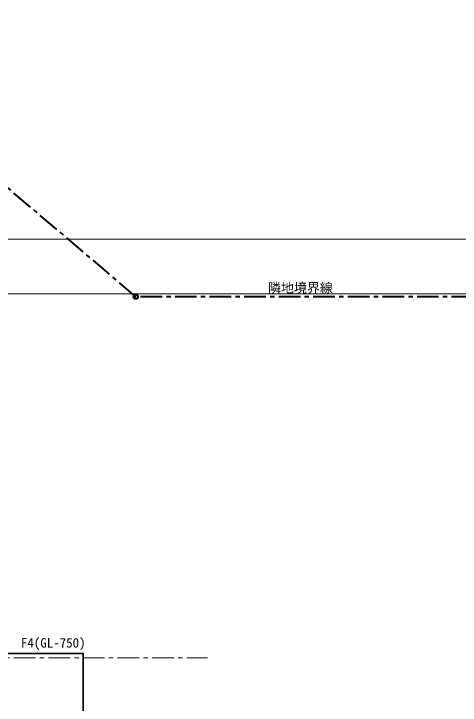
# Model space of a CAD drawing. Units: millimetres at full size, sheet at 1:100. Extents: x -138278 to 134990, y -16593 to 30671.
# Drawn here: x -25914 to -15585, y 14629 to 30621 of the extents above; entities that cross this region are included whole.
import ezdxf
from ezdxf.enums import TextEntityAlignment as Align

# ---------------------------------------------------------------- set-up
doc = ezdxf.new("R2010")
doc.units = ezdxf.units.MM
doc.header["$LTSCALE"] = 100
doc.linetypes.add('CHAIN1', pattern=[8, 5, -1, 1, -1])
for name, color, linetype, lineweight in [('0-1_躯体', 2, 'Continuous', 35), ('0-5_仕上げ', 4, 'Continuous', 9), ('0-D_防災設備', 6, 'CHAIN1', 40), ('0-F_', 7, 'Continuous', 18), ('F-0_枠', 134, 'Continuous', 18)]:
    doc.layers.add(name, color=color, linetype=linetype, lineweight=lineweight)
doc.styles.add('ＭＳ ゴシック', font='')
doc.styles.get('ＭＳ ゴシック').set_extended_font_data('MS Gothic')

msp = doc.modelspace()

# ---------------------------------------------------------------- linework, layer by layer
at = {"layer": '0-1_躯体'}
msp.add_lwpolyline([(-29108.2, 15827.1), (-24308.2, 15827.1), (-24308.2, 12227.1), (-29108.2, 12227.1)], close=True, dxfattribs=at)
at = {"layer": '0-D_防災設備'}
for p, q in [((-23090.7, 24077.3), (-30791.2, 30620.8)), ((-13683.8, 24077.6), (-23090.7, 24077.3))]:
    msp.add_line(p, q, dxfattribs=at)
at = {"layer": '0-D_防災設備', "linetype": 'Continuous'}
msp.add_circle((-23090.7, 24077.3), 50, dxfattribs=at)
at = {"layer": '0-F_', "color": 4, "linetype": 'CHAIN1', "lineweight": 9}
msp.add_line((-57911.9, 15727.1), (-21435.5, 15727.1), dxfattribs=at)
at = {"layer": 'F-0_枠'}
for points in [[(-64656.2, 25407.4), (-5256.2, 25407.4), (-5256.2, -16592.7)], [(-6458.3, 24142.1), (-63454.1, 24142.1), (-63454.1, -15327.4)]]:
    msp.add_lwpolyline(points, dxfattribs=at)

# ---------------------------------------------------------------- texts
at = {"layer": '0-5_仕上げ', "color": 2, "style": 'ＭＳ ゴシック'}
msp.add_text('F4(GL-750)', height=219.9, dxfattribs=at).set_placement((-25749.8, 15894.4), align=Align.BOTTOM_LEFT)
at = {"layer": '0-D_防災設備', "style": 'ＭＳ ゴシック'}
msp.add_text('隣地境界線', height=219.9, rotation=0.002, dxfattribs=at).set_placement((-20031.3, 24106.4), align=Align.BOTTOM_LEFT)

doc.saveas('drawing.dxf')
